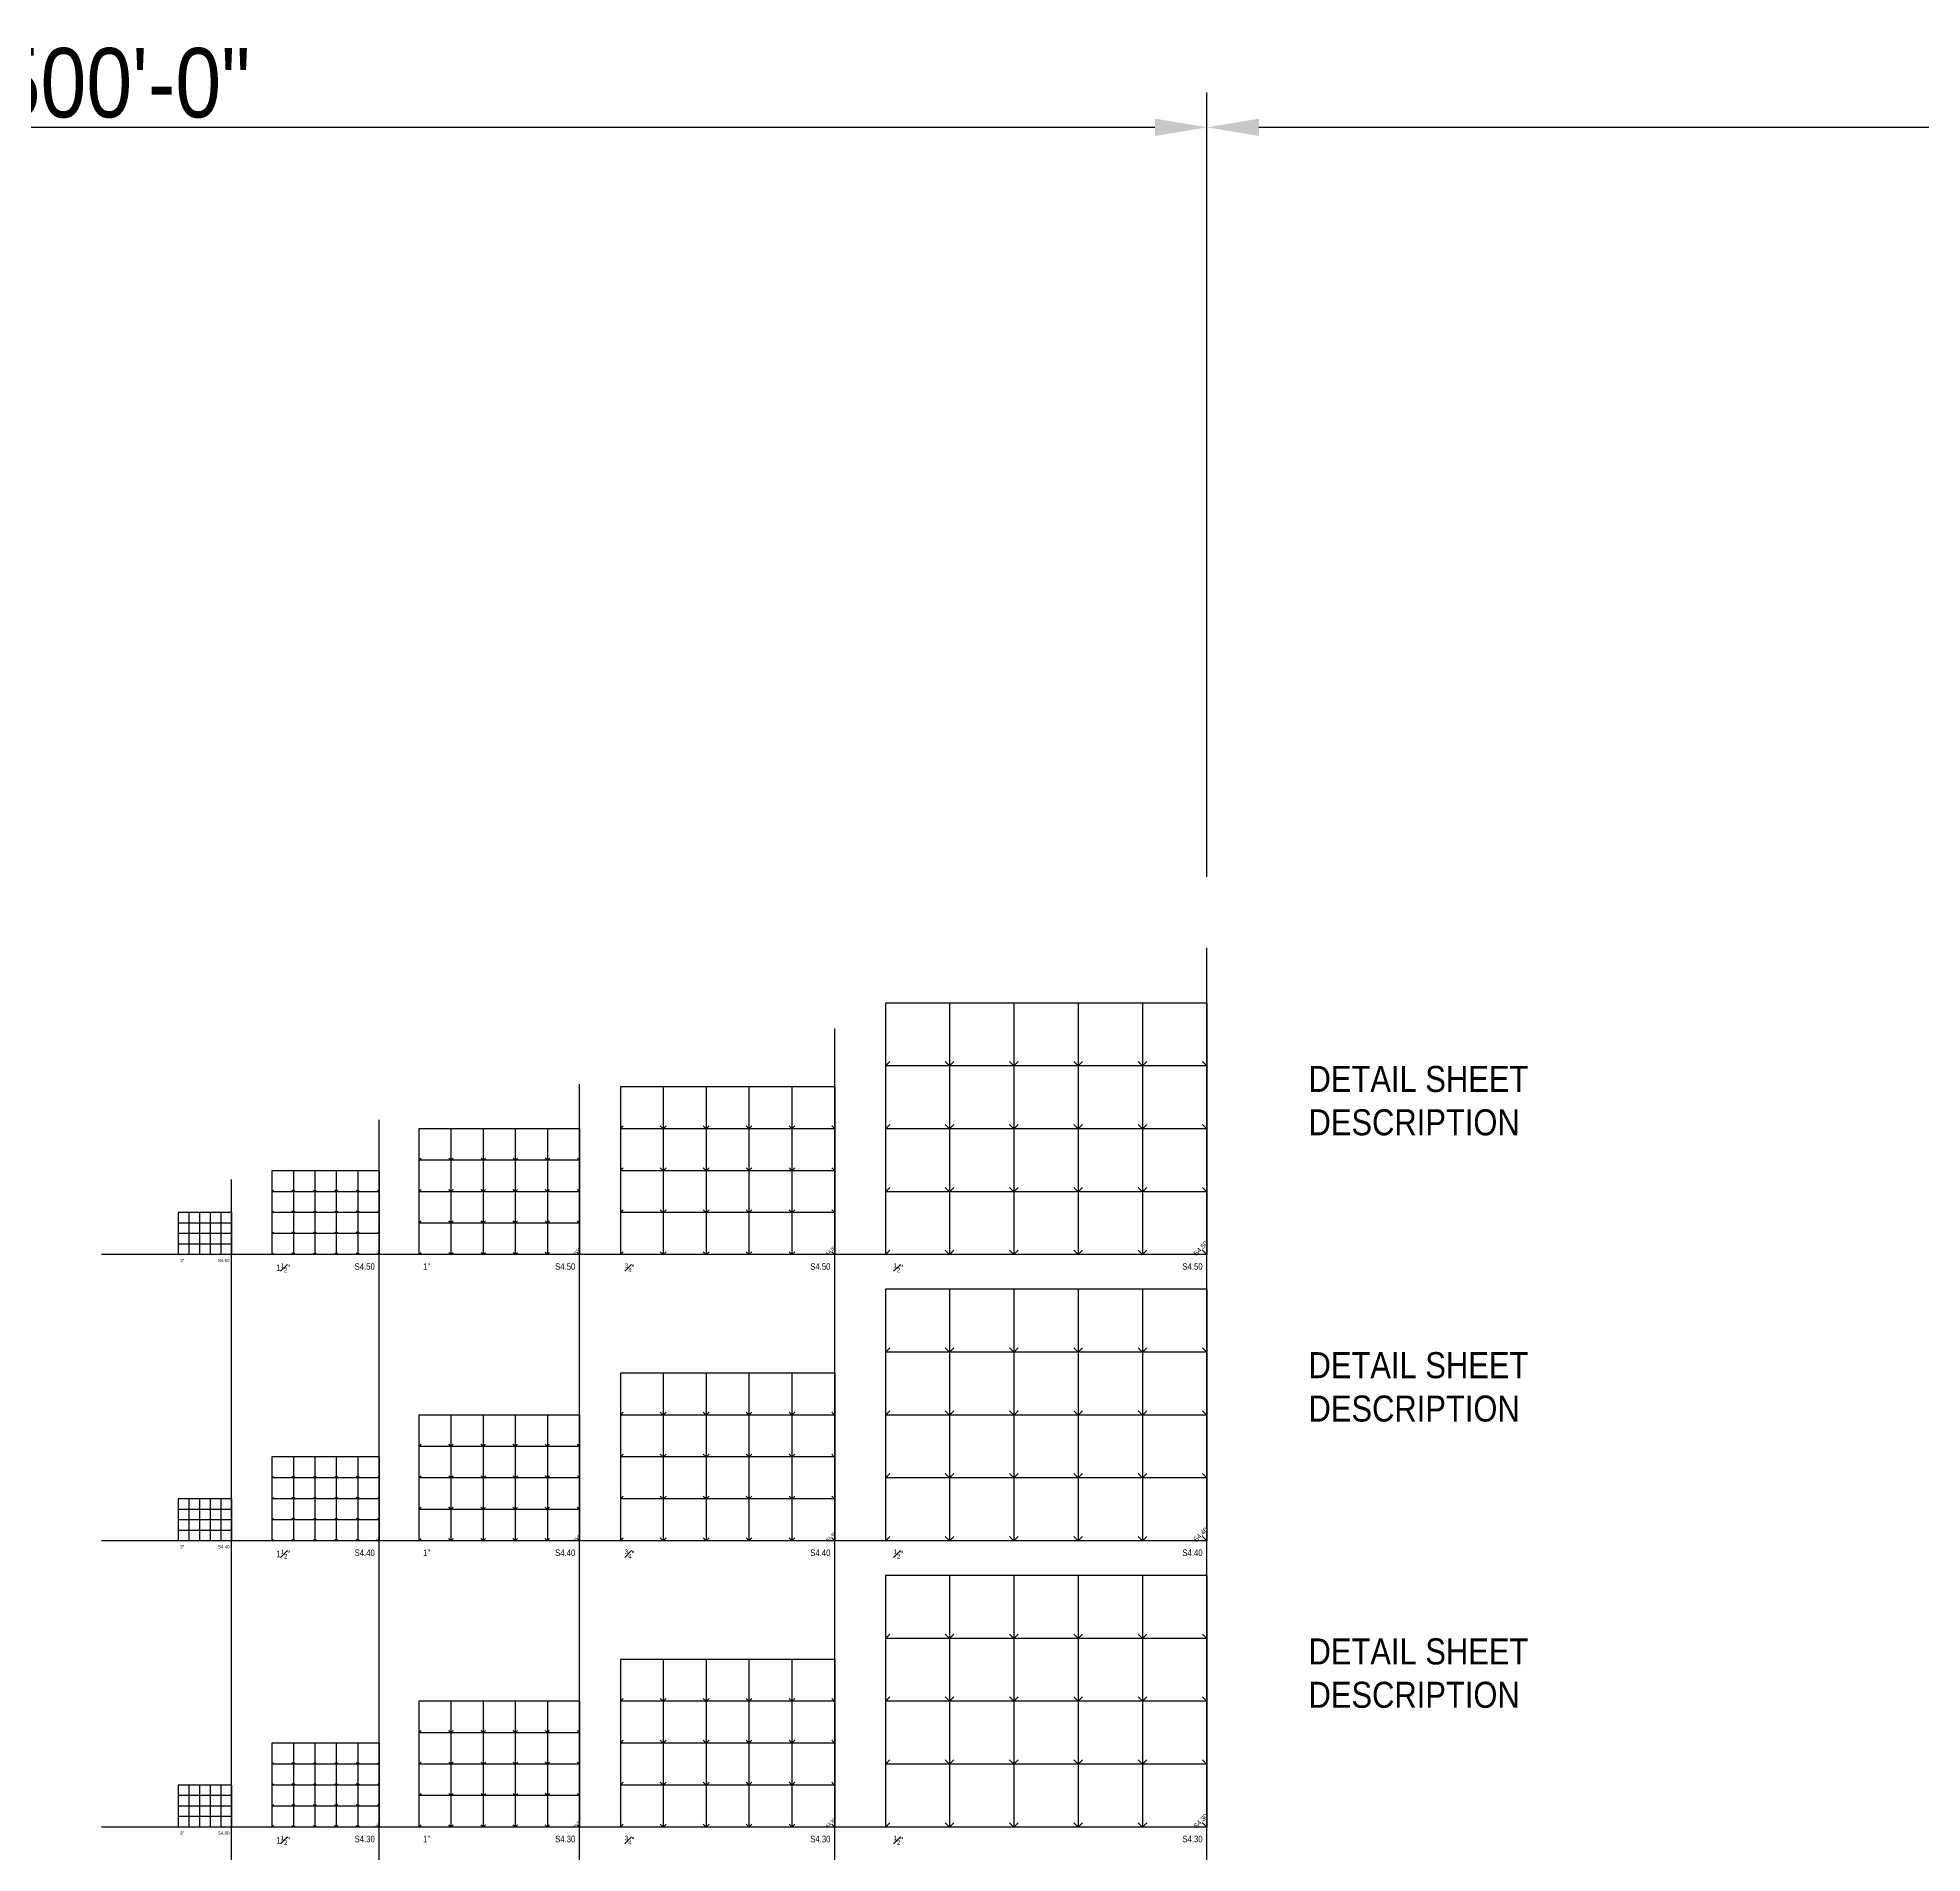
# Model space of a CAD drawing. Header units: inches. Extents: x -2661 to 42767, y -1222 to 9099.
# Drawn here: x 32338 to 37553, y 4076 to 9099 of the extents above; entities that cross this region are included whole.
import ezdxf

# ---------------------------------------------------------------- set-up
doc = ezdxf.new("R2010")
doc.units = ezdxf.units.IN
doc.header["$LTSCALE"] = 12
doc.header["$MEASUREMENT"] = 0
doc.header["$PDMODE"] = 3
doc.linetypes.add('HIDDEN2', pattern=[0.1875, 0.125, -0.0625])
doc.layers.get('0').update_dxf_attribs({"linetype": 'CONTINUOUS'})
doc.layers.get('DefPoints').update_dxf_attribs({"color": 251, "linetype": 'CONTINUOUS'})
doc.layers.add('DESIGNER COMMENTS', color=221, linetype='CONTINUOUS', plot=False)
doc.layers.add('S-ANNO-GRID-NONPLOT', color=251, linetype='CONTINUOUS', plot=False)
doc.styles.add('Arial', font='arial.ttf', dxfattribs={"width": 0.85})
doc.dimstyles.get("Standard").update_dxf_attribs({"dimtxt": 0.125, "dimasz": 0.125, "dimexe": 0.0625, "dimexo": 0.0625, "dimgap": 0.0625, "dimtad": 1, "dimdec": 3, "dimzin": 3, "dimdsep": 46, "dimlunit": 4, "dimtxsty": 'Arial', "dimcen": 0.09375, "dimclrd": 256, "dimclre": 256, "dimclrt": 256, "dimadec": 0, "dimazin": 0, "dimtfac": 1, "dimtdec": 3, "dimtix": 1, "dimtmove": 0, "dimatfit": 3, "dimfxl": 1, "dimfrac": 2, "dimtolj": 1, "dimtzin": 0, "dimarcsym": 0})

# ---------------------------------------------------------------- blocks, each defined once
blk = doc.blocks.new('Se_GRID 30x42')
for p, q in [((7.41, 29), (0, 29)), ((0, 29), (0, 21.75)), ((14.83, 29), (7.41, 29)), ((7.41, 29), (7.41, 21.75)), ((22.24, 29), (14.83, 29)), ((14.83, 29), (14.83, 21.75)), ((29.66, 29), (22.24, 29)), ((22.24, 29), (22.24, 21.75)), ((37.07, 29), (29.66, 29)), ((29.66, 29), (29.66, 21.75)), ((37.07, 29), (37.07, 21.75)), ((0, 21.75), (0.5, 22.25)), ((7.41, 21.75), (0, 21.75)), ((0, 21.75), (0, 14.5)), ((7.41, 21.75), (7.91, 22.25)), ((14.83, 21.75), (7.41, 21.75)), ((7.41, 21.75), (7.41, 14.5)), ((14.83, 21.75), (15.33, 22.25)), ((22.24, 21.75), (14.83, 21.75)), ((14.83, 21.75), (14.83, 14.5)), ((22.24, 21.75), (22.74, 22.25)), ((29.66, 21.75), (22.24, 21.75)), ((22.24, 21.75), (22.24, 14.5)), ((29.66, 21.75), (30.16, 22.25)), ((37.07, 21.75), (29.66, 21.75)), ((29.66, 21.75), (29.66, 14.5)), ((37.07, 21.75), (37.07, 14.5)), ((0, 14.5), (0.5, 15)), ((7.41, 14.5), (0, 14.5)), ((0, 14.5), (0, 7.25)), ((7.41, 14.5), (7.91, 15)), ((14.83, 14.5), (7.41, 14.5)), ((7.41, 14.5), (7.41, 7.25)), ((14.83, 14.5), (15.33, 15)), ((22.24, 14.5), (14.83, 14.5)), ((14.83, 14.5), (14.83, 7.25)), ((22.24, 14.5), (22.74, 15)), ((29.66, 14.5), (22.24, 14.5)), ((22.24, 14.5), (22.24, 7.25)), ((29.66, 14.5), (30.16, 15)), ((37.07, 14.5), (29.66, 14.5)), ((29.66, 14.5), (29.66, 7.25)), ((37.07, 14.5), (37.07, 7.25)), ((0, 7.25), (0.5, 7.75)), ((7.41, 7.25), (0, 7.25)), ((0, 7.25), (0, 0)), ((7.41, 7.25), (7.91, 7.75)), ((14.83, 7.25), (7.41, 7.25)), ((7.41, 7.25), (7.41, 0)), ((14.83, 7.25), (15.33, 7.75)), ((22.24, 7.25), (14.83, 7.25)), ((14.83, 7.25), (14.83, 0)), ((22.24, 7.25), (22.74, 7.75)), ((29.66, 7.25), (22.24, 7.25)), ((22.24, 7.25), (22.24, 0)), ((29.66, 7.25), (30.16, 7.75)), ((37.07, 7.25), (29.66, 7.25)), ((29.66, 7.25), (29.66, 0)), ((37.07, 7.25), (37.07, 0)), ((0, 0), (0.5, 0.5)), ((7.41, 0), (0, 0)), ((7.41, 0), (7.91, 0.5)), ((14.83, 0), (7.41, 0)), ((14.83, 0), (15.33, 0.5)), ((22.24, 0), (14.83, 0)), ((22.24, 0), (22.74, 0.5)), ((29.66, 0), (22.24, 0)), ((29.66, 0), (30.16, 0.5)), ((37.07, 0), (29.66, 0))]:
    blk.add_line(p, q)
at = {"linetype": 'HIDDEN2'}
for p, q in [((7.41, 21.75), (6.91, 22.25)), ((14.83, 21.75), (14.33, 22.25)), ((22.24, 21.75), (21.74, 22.25)), ((29.66, 21.75), (29.16, 22.25)), ((37.07, 21.75), (36.57, 22.25)), ((7.41, 14.5), (6.91, 15)), ((14.83, 14.5), (14.33, 15)), ((22.24, 14.5), (21.74, 15)), ((29.66, 14.5), (29.16, 15)), ((37.07, 14.5), (36.57, 15)), ((7.41, 7.25), (6.91, 7.75)), ((14.83, 7.25), (14.33, 7.75)), ((22.24, 7.25), (21.74, 7.75)), ((29.66, 7.25), (29.16, 7.75)), ((37.07, 7.25), (36.57, 7.75)), ((7.41, 0), (6.91, 0.5)), ((14.83, 0), (14.33, 0.5)), ((22.24, 0), (21.74, 0.5)), ((29.66, 0), (29.16, 0.5)), ((37.07, 0), (36.57, 0.5))]:
    blk.add_line(p, q, dxfattribs=at)
blk = doc.blocks.new('*D1595')
at = {"layer": 'DefPoints', "color": 0, "transparency": 16777216}
for p in [(41573.3, 8851.2), (35573.3, 7202.4), (41573.3, 6680.2)]:
    blk.add_point(p, dxfattribs=at)
at = {"layer": 'S-ANNO-GRID-NONPLOT', "lineweight": -2, "transparency": 16777216}
for p, q in [((35573.3, 7298.4), (35573.3, 8947.2)), ((41573.3, 6776.2), (41573.3, 8947.2)), ((35717.3, 8851.2), (41429.3, 8851.2))]:
    blk.add_line(p, q, dxfattribs=at)
at = {"layer": 'S-ANNO-GRID-NONPLOT', "transparency": 16777216}
for points in [[(35717.3, 8875.2), (35717.3, 8827.2), (35573.3, 8851.2)], [(41429.3, 8875.2), (41429.3, 8827.2), (41573.3, 8851.2)]]:
    blk.add_solid(points, dxfattribs=at)
at = {"layer": 'S-ANNO-GRID-NONPLOT', "transparency": 16777216, "insert": (38573.3, 8973.2), "char_height": 192, "attachment_point": 5, "style": 'Arial'}
blk.add_mtext('\\A1;500\'-0"', dxfattribs=at)
blk = doc.blocks.new('*D1596')
at = {"layer": 'DefPoints', "color": 0, "transparency": 16777216}
for p in [(35573.3, 8851.2), (35573.3, 6681.4), (29573.3, 6626)]:
    blk.add_point(p, dxfattribs=at)
at = {"layer": 'S-ANNO-GRID-NONPLOT', "lineweight": -2, "transparency": 16777216}
for p, q in [((29573.3, 6722), (29573.3, 8947.2)), ((35573.3, 6777.4), (35573.3, 8947.2)), ((29717.3, 8851.2), (35429.3, 8851.2))]:
    blk.add_line(p, q, dxfattribs=at)
at = {"layer": 'S-ANNO-GRID-NONPLOT', "transparency": 16777216}
for points in [[(29717.3, 8875.2), (29717.3, 8827.2), (29573.3, 8851.2)], [(35429.3, 8875.2), (35429.3, 8827.2), (35573.3, 8851.2)]]:
    blk.add_solid(points, dxfattribs=at)
at = {"layer": 'S-ANNO-GRID-NONPLOT', "transparency": 16777216, "insert": (32573.3, 8973.2), "char_height": 192, "attachment_point": 5, "style": 'Arial'}
blk.add_mtext('\\A1;500\'-0"', dxfattribs=at)

msp = doc.modelspace()

# ---------------------------------------------------------------- linework, layer by layer
at = {"layer": 'S-ANNO-GRID-NONPLOT'}
for p, q in [((35573.28746, 1772.36325), (35573.28746, 6581.16451)), ((34543.63922, 1772.36325), (34543.63922, 6357.75136)), ((33837.84359, 1772.36325), (33837.84359, 6203.46833)), ((33283.16236, 1772.36325), (33283.16236, 6105.58234)), ((32875.07826, 1772.36325), (32875.07826, 5939.82981)), ((35573.28746, 5732.36325), (32515.07826, 5732.36325)), ((35573.28746, 4940.36325), (32515.07826, 4940.36325)), ((35573.28746, 4148.36325), (32515.07826, 4148.36325))]:
    msp.add_line(p, q, dxfattribs=at)

# ---------------------------------------------------------------- block references
for p, xscale, yscale, zscale in [((34683.61467, 5732.36325), 24, 24, 24), ((33950.52402, 5732.36325), 16, 16, 16), ((33393.0072, 5732.36325), 12, 12, 12), ((32986.60476, 5732.36325), 8, 8, 8), ((32726.79946, 5732.36325), 4, 4, 4), ((34683.61467, 4940.36325), 24, 24, 24), ((33950.52402, 4940.36325), 16, 16, 16), ((33393.0072, 4940.36325), 12, 12, 12), ((32986.60476, 4940.36325), 8, 8, 8), ((32726.79946, 4940.36325), 4, 4, 4), ((34683.61467, 4148.36325), 24, 24, 24), ((33950.52402, 4148.36325), 16, 16, 16), ((33393.0072, 4148.36325), 12, 12, 12), ((32986.60476, 4148.36325), 8, 8, 8), ((32726.79946, 4148.36325), 4, 4, 4)]:
    msp.add_blockref('Se_GRID 30x42', p, dxfattribs=dict(at, xscale=xscale, yscale=yscale, zscale=zscale))

# ---------------------------------------------------------------- texts
at = {"layer": 'DESIGNER COMMENTS', "color": 191, "char_height": 72, "width": 693.3801297, "attachment_point": 1, "style": 'Arial'}
for insert in [(35854.48625, 6254.36325), (35854.48625, 5462.36325), (35854.48625, 4670.36325)]:
    msp.add_mtext('\\A1;{\\C191;DETAIL SHEET DESCRIPTION}', dxfattribs=dict(at, insert=insert))
at = {"layer": 'S-ANNO-GRID-NONPLOT', "attachment_point": 5, "rotation": 45, "style": 'Arial'}
for s, insert, char_height, width in [('S4.50', (32872.24984, 5735.19168), 2.25, 7.3871985), ('S4.50', (33277.50551, 5738.02011), 4.5, 14.7743969), ('S4.50', (33829.35831, 5740.84854), 6.75, 22.1615954), ('S4.50', (34532.32551, 5743.67696), 9, 29.5487939), ('S4.50', (35556.3169, 5749.33382), 13.5, 44.3231908), ('S4.40', (33829.35831, 4948.84854), 6.75, 22.1615954), ('S4.40', (34532.32551, 4951.67696), 9, 29.5487939), ('S4.40', (35556.3169, 4957.33382), 13.5, 44.3231908), ('S4.40', (32872.24984, 4943.19168), 2.25, 7.3871985), ('S4.40', (33277.50551, 4946.02011), 4.5, 14.7743969), ('S4.30', (34532.32551, 4159.67696), 9, 29.5487939), ('S4.30', (35556.3169, 4165.33382), 13.5, 44.3231908), ('S4.30', (32872.24984, 4151.19168), 2.25, 7.3871985), ('S4.30', (33277.50551, 4154.02011), 4.5, 14.7743969), ('S4.30', (33829.35831, 4156.84854), 6.75, 22.1615954)]:
    msp.add_mtext(s, dxfattribs=dict(at, insert=insert, char_height=char_height, width=width))
at = {"layer": 'S-ANNO-GRID-NONPLOT', "color": 191, "style": 'Arial'}
for s, insert, char_height, width, attachment_point in [('3"', (32732.79946, 5720.36325), 9, 29.5487939, 1), ('S4.50', (32869.07826, 5720.36325), 9, 29.5487939, 3), ('\\A1;1{\\H0.7x;\\S1#2;}"', (32998.60476, 5708.36325), 18, 59.0975878, 1), ('S4.50', (33271.16236, 5708.36325), 18, 59.0975878, 3), ('1"', (33405.0072, 5708.36325), 18, 59.0975878, 1), ('S4.50', (33825.84359, 5708.36325), 18, 59.0975878, 3), ('\\A1;{\\H0.7x;\\S3#4;}"', (33962.52402, 5708.36325), 18, 59.0975878, 1), ('S4.50', (34531.63922, 5708.36325), 18, 59.0975878, 3), ('\\A1;{\\H0.7x;\\S1#2;}"', (34706.15248, 5708.36325), 18, 59.0975878, 1), ('S4.50', (35561.28746, 5708.36325), 18, 59.0975878, 3), ('3"', (32732.79946, 4928.36325), 9, 29.5487939, 1), ('S4.40', (32869.07826, 4928.36325), 9, 29.5487939, 3), ('\\A1;1{\\H0.7x;\\S1#2;}"', (32998.60476, 4916.36325), 18, 59.0975878, 1), ('S4.40', (33271.16236, 4916.36325), 18, 59.0975878, 3), ('1"', (33405.0072, 4916.36325), 18, 59.0975878, 1), ('S4.40', (33825.84359, 4916.36325), 18, 59.0975878, 3), ('\\A1;{\\H0.7x;\\S3#4;}"', (33962.52402, 4916.36325), 18, 59.0975878, 1), ('S4.40', (34531.63922, 4916.36325), 18, 59.0975878, 3), ('\\A1;{\\H0.7x;\\S1#2;}"', (34706.15248, 4916.36325), 18, 59.0975878, 1), ('S4.40', (35561.28746, 4916.36325), 18, 59.0975878, 3), ('3"', (32732.79946, 4136.36325), 9, 29.5487939, 1), ('S4.30', (32869.07826, 4136.36325), 9, 29.5487939, 3), ('\\A1;1{\\H0.7x;\\S1#2;}"', (32998.60476, 4124.36325), 18, 59.0975878, 1), ('S4.30', (33271.16236, 4124.36325), 18, 59.0975878, 3), ('1"', (33405.0072, 4124.36325), 18, 59.0975878, 1), ('S4.30', (33825.84359, 4124.36325), 18, 59.0975878, 3), ('\\A1;{\\H0.7x;\\S3#4;}"', (33962.52402, 4124.36325), 18, 59.0975878, 1), ('S4.30', (34531.63922, 4124.36325), 18, 59.0975878, 3), ('\\A1;{\\H0.7x;\\S1#2;}"', (34706.15248, 4124.36325), 18, 59.0975878, 1), ('S4.30', (35561.28746, 4124.36325), 18, 59.0975878, 3)]:
    msp.add_mtext(s, dxfattribs=dict(at, insert=insert, char_height=char_height, width=width, attachment_point=attachment_point))

# ---------------------------------------------------------------- dimensions: what is measured, and where the dimension line sits
at = {"layer": 'S-ANNO-GRID-NONPLOT'}
for base, p1, p2, picture, middle in [((35573.28746, 8851.18318), (29573.28746, 6625.99045), (35573.28746, 6681.35285), '*D1596', (32573.28746, 8973.21319)), ((41573.28746, 8851.18318), (35573.28746, 7202.39494), (41573.28746, 6680.24573), '*D1595', (38573.28746, 8973.21319))]:
    dim = msp.add_linear_dim(base=base, p1=p1, p2=p2, dimstyle='Standard', override={"dimscale": 24, "dimtxt": 8, "dimasz": 6, "dimexe": 4, "dimexo": 4, "dimgap": 1}, dxfattribs=at)
    dim.commit()
    dim.dimension.update_dxf_attribs({"geometry": picture, "text_midpoint": middle})

doc.saveas('drawing.dxf')
